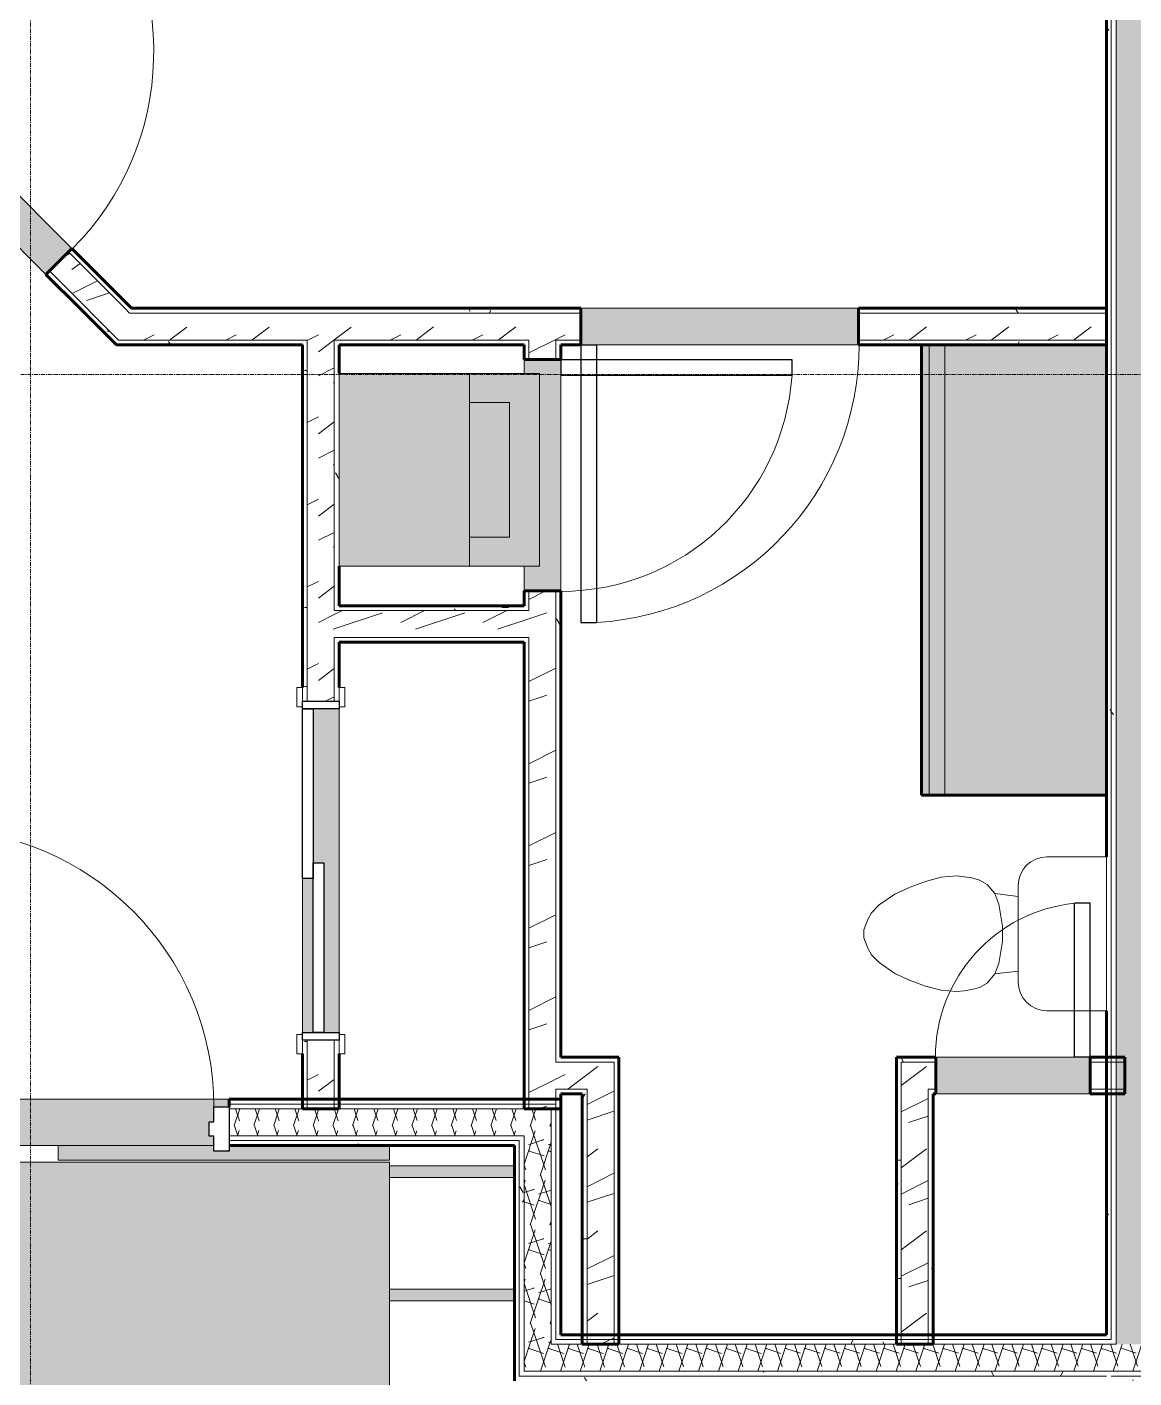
# Model space of a CAD drawing. Header units: inches. Extents: x -4061 to -1937, y 10959 to 12323.
# Drawn here: x -3481.8 to -3338.2, y 11717 to 11892.3 of the extents above; entities that cross this region are included whole.
import ezdxf

# ---------------------------------------------------------------- set-up
doc = ezdxf.new("R2010")
doc.units = ezdxf.units.IN
doc.header["$MEASUREMENT"] = 0
doc.linetypes.add('Grid Line 1_2_', pattern=[0.875, 0.5, -0.125, 0.125, -0.125])
for name, color, linetype, lineweight in [('0-1', 7, 'Continuous', 5), ('0-2', 250, 'Continuous', 9), ('A-CLNG', 13, 'Continuous', 18), ('A-CLNG-2', 13, 'Continuous', 5), ('A-DOOR', 31, 'Continuous', 18), ('A-DOOR-1', 250, 'Continuous', 9), ('A-DOOR-2', 50, 'Continuous', 30), ('A-DOOR-7', 31, 'Continuous', 30), ('A-DOOR-8', 31, 'Continuous', 9), ('A-DOOR-FRAM', 31, 'Continuous', 30), ('A-DOOR-FRAM-1', 50, 'Continuous', 30), ('A-WALL', 113, 'Continuous', 18), ('A-WALL-1', 8, 'Continuous', 5), ('A-WALL-2', 10, 'Continuous', 60), ('A-WALL-3', 7, 'Continuous', 18), ('A-WALL-PATT-1', 250, 'Continuous', 9), ('A-WALL-PATT-2', 55, 'Continuous', 9), ('A-WALL-PATT-6', 111, 'Continuous', 9), ('I-WALL', 2, 'Continuous', 18), ('I-WALL-1', 2, 'Continuous', 5), ('I-WALL-2', 2, 'Continuous', 60), ('P-SANR-FIXT-1', 55, 'Continuous', 9), ('P-SANR-FIXT-2', 250, 'Continuous', 9), ('Q-CASE-1', 53, 'Continuous', 9), ('Q-CASE-2', 10, 'Continuous', 60), ('Q-CASE-3', 250, 'Continuous', 9), ('S-BEAM', 12, 'Continuous', 9), ('S-GRID-1', 1, 'Grid Line 1_2_', 9)]:
    doc.layers.add(name, color=color, linetype=linetype, lineweight=lineweight)
pattern_1 = [(0, (0, 0), (20.48, 5.12), [0.845, -14.515, 0.845, -14.515, -81.92]), (0, (0, 0), (20.48, 5.12), [-30.72, 0.845, -29.875, 0.845, -14.515, -35.84]), (0, (0, 0), (20.48, 5.12), [-76.8, 0.845, -9.395, 0.845, -24.755]), (120, (7.68, 2.56), (-14.67405, 15.1762003), [0.845, -14.515, 0.845, -14.515, -81.92]), (120, (7.68, 2.56), (-14.67405, 15.1762003), [-30.72, 0.845, -29.875, 0.845, -14.515, -35.84]), (120, (7.68, 2.56), (-14.67405, 15.1762003), [-76.8, 0.845, -9.395, 0.845, -24.755]), (240, (10.24, 12.8), (-5.80595, -20.2962003), [0.845, -14.515, 0.845, -14.515, -81.92]), (240, (10.24, 12.8), (-5.80595, -20.2962003), [-30.72, 0.845, -29.875, 0.845, -14.515, -35.84]), (240, (10.24, 12.8), (-5.80595, -20.2962003), [-76.8, 0.845, -9.395, 0.845, -24.755])]
pattern_2 = [(216.87, (4.265, 10.662), (31.9871619, 21.32545714), [5.331, -47.981]), (206.565, (10.662, 7.464), (-10.662476, -10.6620098), [11.921, -11.921]), (198.435, (10.662, 2.132), (-21.32449365, -10.6625869), [6.744, -26.974])]
pattern_3 = [(161.57, (0.32, 0.32), (-2.560496185, -0.000537386), [0, -18.214, 2.022, 0]), (18.43, (-0.32, 0.32), (-2.560496185, 0.000537386), [0, -18.214, 2.022, 0]), (108.43, (0.32, 0.32), (1.27922091, -6.400876726), [6.07, -14.166]), (71.57, (-0.32, 0.32), (1.27922091, 6.400876726), [6.07, -14.166])]

# ---------------------------------------------------------------- blocks, each defined once
blk = doc.blocks.new('Single-Flush - 36_ x 84_-1372839-ENLARGED RCP - 2ND FLOOR PLAN - EAST')
at = {"layer": 'A-DOOR-1'}
blk.add_arc((18, 2.37), 36.07, 93.1789, 180, dxfattribs=at)
at = {"layer": 'A-DOOR-2'}
for p, q in [((16, 2.37), (16, 38.39)), ((18, 38.39), (16, 38.39)), ((18, 2.37), (18, 38.39)), ((18, 2.37), (16, 2.37))]:
    blk.add_line(p, q, dxfattribs=at)
blk = doc.blocks.new('Stacked Washer and Dryer - 26_x25_ - Private-1372850-ENLARGED RCP - 2ND FLOOR PLAN - EAST')
at = {"layer": 'P-SANR-FIXT-1'}
blk.add_hatch(color=256, dxfattribs=at).paths.add_polyline_path([(5.39, 12.5), (0, 12.5), (0, -12.5), (26, -12.5), (26, 12.5)], flags=0)
at = {"layer": 'P-SANR-FIXT-2'}
for p, q in [((26, 12.5), (0, 12.5)), ((0, -12.5), (0, 12.5)), ((16.91, -12.5), (16.91, 12.5)), ((26, 12.5), (26, -12.5)), ((22.09, 8.75), (16.91, 8.75)), ((22.09, -8.75), (22.09, 8.75)), ((16.91, -8.75), (22.09, -8.75)), ((0, -12.5), (26, -12.5))]:
    blk.add_line(p, q, dxfattribs=at)
blk = doc.blocks.new('Single-Flush - 36_ x 84_-1372824-ENLARGED RCP - 2ND FLOOR PLAN - EAST')
at = {"layer": 'A-DOOR-1'}
blk.add_arc((18, -2.37), 36.07, 180, 266.8211, dxfattribs=at)
at = {"layer": 'A-DOOR-2'}
for p, q in [((16, -2.37), (16, -38.39)), ((18, -2.37), (16, -2.37)), ((18, -2.37), (18, -38.39)), ((18, -38.39), (16, -38.39))]:
    blk.add_line(p, q, dxfattribs=at)
blk = doc.blocks.new('FOLDING_SLIDING CLOSET - 42_ x 80_-1372841-ENLARGED RCP - 2ND FLOOR PLAN - EAST')
at = {"layer": 'A-DOOR-1'}
for p, q in [((-23.75, 3.25), (-21.25, 3.25)), ((-23.75, 2.5), (-23.75, 3.25)), ((-21.25, 2.5), (-23.75, 2.5)), ((-21.25, 3.25), (-21.25, 2.5)), ((21.25, 3.25), (23.75, 3.25)), ((21.25, 2.5), (21.25, 3.25)), ((23.75, 2.5), (21.25, 2.5)), ((23.75, 3.25), (23.75, 2.5)), ((-23.75, -2.25), (-21.25, -2.25)), ((-23.75, -3), (-23.75, -2.25)), ((-21.25, -3), (-23.75, -3)), ((-21.25, -2.25), (-21.25, -3)), ((21.25, -2.25), (23.75, -2.25)), ((21.25, -3), (21.25, -2.25)), ((23.75, -3), (21.25, -3)), ((23.75, -2.25), (23.75, -3))]:
    blk.add_line(p, q, dxfattribs=at)
at = {"layer": 'A-DOOR-2'}
for p, q in [((-1, 0.5), (21, 0.5)), ((-1, -0.88), (-1, 0.5)), ((21, 0.5), (21, -0.88)), ((-21, -0.88), (1, -0.88)), ((-21, -2.25), (-21, -0.88)), ((21, -0.88), (-1, -0.88)), ((1, -0.88), (1, -2.25)), ((1, -2.25), (-21, -2.25))]:
    blk.add_line(p, q, dxfattribs=at)
at = {"layer": 'A-DOOR-FRAM-1'}
for p, q in [((-22, 2.5), (-21, 2.5)), ((-22, -2.25), (-22, 2.5)), ((-21, 2.5), (-21, -2.25)), ((21, 2.5), (22, 2.5)), ((21, -2.25), (21, 2.5)), ((22, 2.5), (22, -2.25)), ((-21, -2.25), (-22, -2.25)), ((22, -2.25), (21, -2.25))]:
    blk.add_line(p, q, dxfattribs=at)
blk = doc.blocks.new('Single-Flush - 30_ x 84_-1789664-ENLARGED RCP - 2ND FLOOR PLAN - EAST')
at = {"layer": 'A-DOOR-1'}
blk.add_arc((15, -2.375), 30.067, 180, 266.18593, dxfattribs=at)
at = {"layer": 'A-DOOR-2'}
for p, q in [((13, -2.375), (13, -32.375)), ((15, -2.375), (13, -2.375)), ((15, -2.375), (15, -32.375)), ((15, -32.375), (13, -32.375))]:
    blk.add_line(p, q, dxfattribs=at)
blk = doc.blocks.new('Toilet-Domestic-3D - Toilet-Domestic-3D-1352612-ENLARGED RCP - 2ND FLOOR PLAN - EAST')
at = {"layer": 'P-SANR-FIXT-2'}
for p, q in [((-9.98, 19.48), (9.98, 19.48)), ((-9.98, 11.75), (-9.98, 19.48)), ((9.98, 19.48), (9.98, 11.75)), ((6.25, 8.02), (-6.25, 8.02)), ((-4.86, 8.02), (-5.21, 5)), ((4.86, 8.02), (5.21, 5)), ((-3.84, 5.5), (-5.21, 5)), ((-1, 6), (-3.84, 5.5)), ((1, 6), (-1, 6)), ((3.84, 5.5), (1, 6)), ((5.21, 5), (3.84, 5.5)), ((-6.4, 4), (-6.97, 3)), ((-5.21, 5), (-6.4, 4)), ((6.4, 4), (5.21, 5)), ((6.97, 3), (6.4, 4)), ((-7.24, 2), (-7.41, 1)), ((-6.97, 3), (-7.24, 2)), ((7.24, 2), (6.97, 3)), ((7.41, 1), (7.24, 2)), ((-7.41, 1), (-7.5, 0)), ((-7.5, 0), (-7.33, -1.99)), ((7.33, -1.99), (7.5, 0)), ((7.5, 0), (7.41, 1)), ((-7.33, -1.99), (-6.79, -4)), ((6.79, -4), (7.33, -1.99)), ((-6.79, -4), (-6.06, -6)), ((6.06, -6), (6.79, -4)), ((-6.06, -6), (-5.13, -8)), ((5.13, -8), (6.06, -6)), ((-5.13, -8), (-3.74, -10)), ((3.74, -10), (5.13, -8)), ((-3.74, -10), (-2.74, -11)), ((2.74, -11), (3.74, -10)), ((-2.74, -11), (-1.87, -11.5)), ((-1.87, -11.5), (-0.5, -12)), ((-0.5, -12), (0.5, -12)), ((0.5, -12), (1.87, -11.5)), ((1.87, -11.5), (2.74, -11))]:
    blk.add_line(p, q, dxfattribs=at)
for centre, start, end in [((-6.25, 11.75), 180, 270), ((6.25, 11.75), 270, 360)]:
    blk.add_arc(centre, 3.73, start, end, dxfattribs=at)
blk = doc.blocks.new('OD_CW_Base Cabinet - OD_CW_Base Cabinet-1913675-ENLARGED RCP - 2ND FLOOR PLAN - EAST')
at = {"layer": 'Q-CASE-1'}
for points in [[(0.74, 24), (0.74, 3), (59.14, 3), (59.14, 24), (21.04, 24)], [(5.71, 3), (0.74, 3), (0.74, 1), (59.14, 1), (59.14, 3), (21.04, 3)], [(21.04, 1), (0.74, 1), (0.74, 0), (59.14, 0), (59.14, 1)]]:
    blk.add_hatch(color=256, dxfattribs=at).paths.add_polyline_path(points, flags=0)
at = {"layer": 'Q-CASE-2'}
for p, q in [((59.14, 24), (0.74, 24)), ((0.74, 24), (0.74, 0)), ((59.14, 0), (59.14, 24)), ((0.74, 0), (59.14, 0))]:
    blk.add_line(p, q, dxfattribs=at)
at = {"layer": 'Q-CASE-3'}
for p, q in [((0.74, 24), (0.74, 3)), ((0.74, 24), (59.14, 24)), ((59.14, 3), (59.14, 24)), ((0.74, 3), (0.74, 1)), ((0.74, 3), (59.14, 3)), ((59.14, 1), (59.14, 3)), ((0.74, 1), (0.74, 0)), ((0.74, 1), (59.14, 1)), ((0.74, 1), (59.14, 1)), ((0.74, 0), (59.14, 0)), ((59.14, 0), (59.14, 1))]:
    blk.add_line(p, q, dxfattribs=at)
blk = doc.blocks.new('Single-Flush - CLOSET-1720159-ENLARGED RCP - 2ND FLOOR PLAN - EAST')
at = {"layer": 'A-DOOR-1'}
blk.add_arc((10, 2.37), 20.07, 95.7201, 180, dxfattribs=at)
at = {"layer": 'A-DOOR-2'}
for p, q in [((8, 2.37), (8, 22.34)), ((10, 22.34), (8, 22.34)), ((10, 2.37), (10, 22.34)), ((10, 2.37), (8, 2.37))]:
    blk.add_line(p, q, dxfattribs=at)
blk = doc.blocks.new('CTR - 1st Phase - Unit Layouts_rvt-1-ENLARGED RCP - 2ND FLOOR PLAN - EAST')
at = {"layer": 'A-WALL-1'}
for points in [[(-3479.3, 11860.18), (-3475.94, 11863.54), (-3501.39, 11888.99), (-3504.75, 11885.64), (-3479.74, 11860.62)], [(-3373.9, 11851.04), (-3373.9, 11855.79), (-3409.9, 11855.79), (-3409.9, 11851.04)], [(-3412.52, 11819.12), (-3412.52, 11849.12), (-3417.27, 11849.12), (-3417.27, 11847.33), (-3415.27, 11847.33), (-3415.27, 11822.33), (-3417.27, 11822.33), (-3417.27, 11819.12), (-3413.15, 11819.12)], [(-3350.26, 11753.89), (-3343.86, 11753.89), (-3343.86, 11758.64), (-3363.86, 11758.64), (-3363.86, 11753.89)]]:
    blk.add_hatch(color=256, dxfattribs=at).paths.add_polyline_path(points, flags=0)
h = blk.add_hatch(color=256, dxfattribs=at)
h.paths.add_polyline_path([(-3446.02, 11761.83), (-3444.65, 11761.83), (-3444.65, 11781.83), (-3446.02, 11781.83), (-3446.02, 11762.42)], flags=0)
h.paths.add_polyline_path([(-3441.97, 11761.83), (-3441.27, 11761.83), (-3441.27, 11803.83), (-3444.65, 11803.83), (-3444.65, 11783.83), (-3443.27, 11783.83), (-3443.27, 11761.83), (-3442.24, 11761.83)], flags=0)
at = {"layer": 'A-WALL-PATT-1'}
h = blk.add_hatch(dxfattribs=at)
h.set_pattern_fill('FP_1', color=256, style=0, pattern_type=2)
h.set_pattern_definition(pattern_1)
h.paths.add_polyline_path([(-3468.19, 11855.79), (-3475.94, 11863.54), (-3476.38, 11863.1), (-3469.07, 11855.79), (-3468.45, 11855.79)], flags=0)
h.paths.add_polyline_path([(-3501.83, 11888.55), (-3501.39, 11888.99), (-3505.11, 11892.71), (-3505.55, 11892.26), (-3502.28, 11888.99)], flags=0)
h.paths.add_polyline_path([(-3508.02, 11894.74), (-3507.58, 11895.18), (-3518.75, 11906.35), (-3518.75, 11905.47), (-3512.92, 11899.63)], flags=0)
h = blk.add_hatch(dxfattribs=at)
h.set_pattern_fill('FP_1', color=256, style=0, pattern_type=2)
h.set_pattern_definition(pattern_1)
h.paths.add_polyline_path([(-3470.78, 11851.66), (-3469.9, 11851.66), (-3478.85, 11860.62), (-3479.3, 11860.18), (-3472.9, 11853.78)], flags=0)
h.paths.add_polyline_path([(-3504.75, 11885.64), (-3504.31, 11886.08), (-3522.87, 11904.64), (-3522.85, 11903.74), (-3505.19, 11886.08)], flags=0)
h = blk.add_hatch(dxfattribs=at)
h.set_pattern_fill('FP_1', color=256, style=0, pattern_type=2)
h.set_pattern_definition(pattern_1)
h.paths.add_polyline_path([(-3362.72, 11855.16), (-3341.72, 11855.16), (-3341.72, 11855.79), (-3373.9, 11855.79), (-3373.9, 11855.16), (-3364.72, 11855.16)], flags=0)
h.paths.add_polyline_path([(-3445.4, 11855.16), (-3409.9, 11855.16), (-3409.9, 11855.79), (-3469.07, 11855.79), (-3468.45, 11855.16), (-3468.19, 11855.16)], flags=0)
h = blk.add_hatch(dxfattribs=at)
h.set_pattern_fill('FP_1', color=256, style=0, pattern_type=2)
h.set_pattern_definition(pattern_1)
h.paths.add_polyline_path([(-3366, 11851.04), (-3341.72, 11851.04), (-3341.72, 11851.66), (-3373.9, 11851.66), (-3373.9, 11851.04)], flags=0)
h.paths.add_polyline_path([(-3411.58, 11851.04), (-3409.9, 11851.04), (-3409.9, 11851.66), (-3413.15, 11851.66), (-3413.15, 11851.04), (-3412.52, 11851.04)], flags=0)
h.paths.add_polyline_path([(-3441.27, 11851.04), (-3416.65, 11851.04), (-3416.65, 11851.66), (-3441.9, 11851.66), (-3441.9, 11851.04)], flags=0)
h.paths.add_polyline_path([(-3468.45, 11851.04), (-3445.4, 11851.04), (-3445.4, 11851.66), (-3470.78, 11851.66), (-3470.16, 11851.04), (-3469.9, 11851.04)], flags=0)
h = blk.add_hatch(dxfattribs=at)
h.set_pattern_fill('FP_1', color=256, style=0, pattern_type=2)
h.set_pattern_definition(pattern_1)
h.paths.add_polyline_path([(-3445.94, 11753.19), (-3445.4, 11753.19), (-3445.4, 11760.83), (-3446.02, 11760.83), (-3446.02, 11753.19)], flags=0)
h.paths.add_polyline_path([(-3446.02, 11804.83), (-3445.4, 11804.83), (-3445.4, 11851.04), (-3446.02, 11851.04), (-3446.02, 11806.58)], flags=0)
h = blk.add_hatch(dxfattribs=at)
h.set_pattern_fill('FP_1', color=256, style=0, pattern_type=2)
h.set_pattern_definition(pattern_1)
h.paths.add_polyline_path([(-3441.36, 11753.19), (-3441.27, 11753.19), (-3441.27, 11760.83), (-3441.9, 11760.83), (-3441.9, 11753.19)], flags=0)
h.paths.add_polyline_path([(-3441.9, 11804.83), (-3441.27, 11804.83), (-3441.27, 11813.08), (-3441.9, 11813.08), (-3441.9, 11806.58)], flags=0)
h.paths.add_polyline_path([(-3441.27, 11816.58), (-3441.27, 11851.04), (-3441.9, 11851.04), (-3441.9, 11816.58)], flags=0)
h = blk.add_hatch(dxfattribs=at)
h.set_pattern_fill('FP_1', color=256, style=0, pattern_type=2)
h.set_pattern_definition(pattern_1)
h.paths.add_polyline_path([(-3413.15, 11752.56), (-3412.52, 11753.19), (-3412.52, 11754.51), (-3413.15, 11754.51), (-3413.15, 11753.19)], flags=0)
h.paths.add_polyline_path([(-3412.52, 11758.01), (-3412.52, 11819.12), (-3413.15, 11819.12), (-3413.15, 11758.01)], flags=0)
h.paths.add_polyline_path([(-3412.52, 11849.12), (-3412.52, 11851.04), (-3413.15, 11851.04), (-3413.15, 11849.12)], flags=0)
h = blk.add_hatch(dxfattribs=at)
h.set_pattern_fill('FP_1', color=256, style=0, pattern_type=2)
h.set_pattern_definition(pattern_1)
h.paths.add_polyline_path([(-3441.27, 11816.58), (-3417.27, 11816.58), (-3417.27, 11817.2), (-3441.27, 11817.2)], flags=0)
h = blk.add_hatch(dxfattribs=at)
h.set_pattern_fill('FP_1', color=256, style=0, pattern_type=2)
h.set_pattern_definition(pattern_1)
h.paths.add_polyline_path([(-3368.96, 11722.64), (-3368.36, 11722.66), (-3368.36, 11758.64), (-3368.98, 11758.64), (-3368.98, 11722.64)], flags=0)
h = blk.add_hatch(dxfattribs=at)
h.set_pattern_fill('FP_1', color=256, style=0, pattern_type=2)
h.set_pattern_definition(pattern_1)
h.paths.add_polyline_path([(-3341.72, 11758.01), (-3341.72, 11758.64), (-3343.86, 11758.64), (-3343.86, 11758.01)], flags=0)
h.paths.add_polyline_path([(-3365.2, 11758.01), (-3363.86, 11758.01), (-3363.86, 11758.64), (-3368.36, 11758.64), (-3368.36, 11758.01)], flags=0)
h = blk.add_hatch(dxfattribs=at)
h.set_pattern_fill('FP_1', color=256, style=0, pattern_type=2)
h.set_pattern_definition(pattern_1)
h.paths.add_polyline_path([(-3409.11, 11722.64), (-3409.11, 11753.89), (-3409.73, 11753.89), (-3409.73, 11722.64)], flags=0)
h = blk.add_hatch(dxfattribs=at)
h.set_pattern_fill('FP_1', color=256, style=0, pattern_type=2)
h.set_pattern_definition(pattern_1)
h.paths.add_polyline_path([(-3364.86, 11722.64), (-3364.23, 11722.64), (-3364.23, 11754.51), (-3364.86, 11754.51), (-3364.86, 11723)], flags=0)
at = {"layer": 'A-WALL-PATT-2'}
h = blk.add_hatch(dxfattribs=at)
h.set_pattern_fill('FP_2', color=256, style=0, pattern_type=2)
h.set_pattern_definition(pattern_2)
h.paths.add_polyline_path([(-3473.4, 11855.16), (-3468.45, 11855.16), (-3476.38, 11863.1), (-3478.85, 11860.62), (-3474.02, 11855.79)], flags=0)
h.paths.add_polyline_path([(-3504.31, 11886.08), (-3501.83, 11888.55), (-3519.37, 11906.09), (-3519.37, 11901.14), (-3504.75, 11886.52)], flags=0)
h = blk.add_hatch(dxfattribs=at)
h.set_pattern_fill('FP_2', color=256, style=0, pattern_type=2)
h.set_pattern_definition(pattern_2)
h.paths.add_polyline_path([(-3341.72, 11851.66), (-3341.72, 11855.16), (-3373.9, 11855.16), (-3373.9, 11851.66), (-3350.26, 11851.66)], flags=0)
h.paths.add_polyline_path([(-3445.4, 11851.66), (-3409.9, 11851.66), (-3409.9, 11855.16), (-3473.4, 11855.16), (-3469.9, 11851.66), (-3468.45, 11851.66)], flags=0)
h = blk.add_hatch(dxfattribs=at)
h.set_pattern_fill('FP_2', color=256, style=0, pattern_type=2)
h.set_pattern_definition(pattern_2)
h.paths.add_polyline_path([(-3445.4, 11751.94), (-3441.9, 11751.94), (-3441.9, 11760.83), (-3445.4, 11760.83)], flags=0)
h.paths.add_polyline_path([(-3445.4, 11804.83), (-3441.9, 11804.83), (-3441.91, 11851.66), (-3445.4, 11851.66), (-3445.4, 11812.45)], flags=0)
h = blk.add_hatch(dxfattribs=at)
h.set_pattern_fill('FP_2', color=256, style=0, pattern_type=2)
h.set_pattern_definition(pattern_2)
h.paths.add_polyline_path([(-3413.77, 11751.95), (-3413.15, 11752.56), (-3413.15, 11819.12), (-3416.65, 11819.12), (-3416.65, 11751.95), (-3413.77, 11751.95)], flags=0)
h.paths.add_polyline_path([(-3413.15, 11849.12), (-3413.15, 11851.66), (-3416.65, 11851.66), (-3416.65, 11849.12), (-3415.27, 11849.12)], flags=0)
h = blk.add_hatch(dxfattribs=at)
h.set_pattern_fill('FP_2', color=256, style=0, pattern_type=2)
h.set_pattern_definition(pattern_2)
h.paths.add_polyline_path([(-3416.65, 11813.08), (-3416.65, 11816.58), (-3441.9, 11816.58), (-3441.9, 11813.08), (-3417.27, 11813.08)], flags=0)
h = blk.add_hatch(dxfattribs=at)
h.set_pattern_fill('FP_2', color=256, style=0, pattern_type=2)
h.set_pattern_definition(pattern_2)
h.paths.add_polyline_path([(-3411.58, 11754.51), (-3405.61, 11754.51), (-3405.61, 11758.01), (-3413.15, 11758.01), (-3413.15, 11754.51), (-3412.52, 11754.51)], flags=0)
h = blk.add_hatch(dxfattribs=at)
h.set_pattern_fill('FP_2', color=256, style=0, pattern_type=2)
h.set_pattern_definition(pattern_2)
h.paths.add_polyline_path([(-3368.36, 11721.39), (-3364.86, 11721.39), (-3364.86, 11758.01), (-3368.36, 11758.01), (-3368.36, 11722.66)], flags=0)
h = blk.add_hatch(dxfattribs=at)
h.set_pattern_fill('FP_2', color=256, style=0, pattern_type=2)
h.set_pattern_definition(pattern_2)
h.paths.add_polyline_path([(-3343.86, 11754.51), (-3341.72, 11754.51), (-3341.72, 11758.01), (-3343.86, 11758.01), (-3343.86, 11756.99)], flags=0)
h.paths.add_polyline_path([(-3364.23, 11754.51), (-3363.86, 11754.51), (-3363.86, 11758.01), (-3364.86, 11758.01), (-3364.86, 11754.51)], flags=0)
h = blk.add_hatch(dxfattribs=at)
h.set_pattern_fill('FP_2', color=256, style=0, pattern_type=2)
h.set_pattern_definition(pattern_2)
h.paths.add_polyline_path([(-3405.61, 11721.39), (-3405.62, 11754.51), (-3409.11, 11754.51), (-3409.11, 11721.39)], flags=0)
at = {"layer": 'A-WALL-2'}
for p, q in [((-3479.3, 11860.18), (-3475.94, 11863.54)), ((-3475.94, 11863.54), (-3468.19, 11855.79)), ((-3474.91, 11855.79), (-3479.3, 11860.18)), ((-3470.78, 11851.66), (-3474.91, 11855.79)), ((-3468.19, 11855.79), (-3409.9, 11855.79)), ((-3409.9, 11855.79), (-3409.9, 11851.04)), ((-3373.9, 11855.79), (-3341.72, 11855.79)), ((-3373.9, 11851.04), (-3373.9, 11855.79)), ((-3341.72, 11855.79), (-3341.72, 11851.04)), ((-3470.16, 11851.04), (-3470.78, 11851.66)), ((-3446.02, 11851.04), (-3470.16, 11851.04)), ((-3446.02, 11806.58), (-3446.02, 11851.04)), ((-3417.27, 11851.04), (-3441.27, 11851.04)), ((-3441.27, 11851.04), (-3441.27, 11847.33)), ((-3417.27, 11849.12), (-3417.27, 11851.04)), ((-3409.9, 11851.04), (-3412.52, 11851.04)), ((-3412.52, 11851.04), (-3412.52, 11849.12)), ((-3365.72, 11851.04), (-3373.9, 11851.04)), ((-3412.52, 11849.12), (-3417.27, 11849.12)), ((-3441.27, 11822.33), (-3441.27, 11817.2)), ((-3417.27, 11817.2), (-3417.27, 11819.12)), ((-3417.27, 11819.12), (-3412.52, 11819.12)), ((-3412.52, 11819.12), (-3412.52, 11758.64)), ((-3441.27, 11817.2), (-3417.27, 11817.2)), ((-3417.27, 11812.45), (-3441.27, 11812.45)), ((-3441.27, 11812.45), (-3441.27, 11806.58)), ((-3417.27, 11751.95), (-3417.27, 11812.45)), ((-3446.02, 11751.94), (-3446.02, 11759.08)), ((-3441.27, 11759.08), (-3441.27, 11751.94)), ((-3412.52, 11758.64), (-3404.98, 11758.64)), ((-3404.98, 11758.64), (-3404.98, 11758.01)), ((-3368.98, 11721.39), (-3368.98, 11758.64)), ((-3368.98, 11758.64), (-3368.36, 11758.64)), ((-3368.36, 11758.64), (-3364.23, 11758.64)), ((-3364.23, 11758.64), (-3363.86, 11758.64)), ((-3363.86, 11758.64), (-3363.86, 11753.89)), ((-3343.86, 11758.64), (-3339.35, 11758.64)), ((-3343.86, 11753.89), (-3343.86, 11758.64)), ((-3339.35, 11758.64), (-3339.35, 11753.89)), ((-3404.98, 11758.01), (-3404.98, 11753.89)), ((-3412.52, 11753.89), (-3412.52, 11751.95)), ((-3409.73, 11753.89), (-3412.52, 11753.89)), ((-3409.73, 11721.39), (-3409.73, 11753.89)), ((-3404.98, 11753.89), (-3404.98, 11721.39)), ((-3364.23, 11753.89), (-3364.23, 11721.39)), ((-3363.86, 11753.89), (-3364.23, 11753.89)), ((-3339.35, 11753.89), (-3343.86, 11753.89)), ((-3441.27, 11751.94), (-3446.02, 11751.94)), ((-3412.52, 11751.95), (-3417.27, 11751.95)), ((-3404.98, 11721.39), (-3409.73, 11721.39)), ((-3364.23, 11721.39), (-3368.98, 11721.39))]:
    blk.add_line(p, q, dxfattribs=at)
at = {"layer": 'A-WALL-3'}
for p, q in [((-3475.94, 11863.54), (-3501.39, 11888.99)), ((-3504.75, 11885.64), (-3479.3, 11860.18)), ((-3476.38, 11863.1), (-3469.07, 11855.79)), ((-3478.85, 11860.62), (-3474.02, 11855.79)), ((-3474.02, 11855.79), (-3473.4, 11855.16)), ((-3473.4, 11855.16), (-3469.9, 11851.66)), ((-3469.07, 11855.79), (-3468.45, 11855.16)), ((-3409.9, 11855.16), (-3468.45, 11855.16)), ((-3373.9, 11855.79), (-3409.9, 11855.79)), ((-3341.72, 11855.16), (-3373.9, 11855.16)), ((-3445.4, 11851.66), (-3469.9, 11851.66)), ((-3445.4, 11851.66), (-3445.4, 11851.04)), ((-3416.65, 11851.66), (-3441.9, 11851.66)), ((-3441.9, 11851.66), (-3441.9, 11851.04)), ((-3416.65, 11851.66), (-3416.65, 11851.04)), ((-3409.9, 11851.66), (-3413.15, 11851.66)), ((-3413.15, 11851.66), (-3413.15, 11851.04)), ((-3341.72, 11851.66), (-3373.9, 11851.66)), ((-3445.4, 11804.83), (-3445.4, 11851.04)), ((-3441.9, 11816.58), (-3441.9, 11851.04)), ((-3416.65, 11851.04), (-3416.65, 11849.12)), ((-3413.15, 11851.04), (-3413.15, 11849.12)), ((-3409.9, 11851.04), (-3373.9, 11851.04)), ((-3417.27, 11849.12), (-3417.27, 11847.33)), ((-3412.52, 11819.12), (-3412.52, 11849.12)), ((-3417.27, 11822.33), (-3417.27, 11819.12)), ((-3416.65, 11819.12), (-3416.65, 11816.58)), ((-3413.15, 11819.12), (-3413.15, 11758.01)), ((-3441.27, 11816.58), (-3441.9, 11816.58)), ((-3417.27, 11816.58), (-3441.27, 11816.58)), ((-3417.27, 11816.58), (-3416.65, 11816.58)), ((-3441.27, 11813.08), (-3441.9, 11813.08)), ((-3441.9, 11804.83), (-3441.9, 11813.08)), ((-3417.27, 11813.08), (-3441.27, 11813.08)), ((-3417.27, 11813.08), (-3416.65, 11813.08)), ((-3416.65, 11813.08), (-3416.65, 11751.95)), ((-3441.27, 11761.83), (-3441.27, 11803.83)), ((-3446.02, 11781.83), (-3446.02, 11761.83)), ((-3445.4, 11751.94), (-3445.4, 11760.83)), ((-3441.9, 11751.94), (-3441.9, 11760.83)), ((-3343.86, 11758.64), (-3363.86, 11758.64)), ((-3413.15, 11758.01), (-3412.52, 11758.01)), ((-3405.61, 11758.01), (-3412.52, 11758.01)), ((-3405.61, 11754.51), (-3405.61, 11758.01)), ((-3368.36, 11721.39), (-3368.36, 11758.01)), ((-3364.86, 11758.01), (-3368.36, 11758.01)), ((-3364.23, 11758.01), (-3364.86, 11758.01)), ((-3363.86, 11758.01), (-3364.23, 11758.01)), ((-3339.35, 11758.01), (-3343.86, 11758.01)), ((-3413.15, 11754.51), (-3413.15, 11751.95)), ((-3413.15, 11754.51), (-3412.52, 11754.51)), ((-3409.11, 11754.51), (-3412.52, 11754.51)), ((-3409.11, 11753.89), (-3409.11, 11754.51)), ((-3409.11, 11721.39), (-3409.11, 11753.89)), ((-3405.61, 11753.89), (-3405.61, 11754.51)), ((-3405.61, 11721.39), (-3405.61, 11753.89)), ((-3364.86, 11721.39), (-3364.86, 11754.51)), ((-3364.23, 11754.51), (-3364.86, 11754.51)), ((-3363.86, 11754.51), (-3364.23, 11754.51)), ((-3363.86, 11753.89), (-3343.86, 11753.89)), ((-3339.35, 11754.51), (-3343.86, 11754.51))]:
    blk.add_line(p, q, dxfattribs=at)
at = {"layer": '0-2'}
for name, p, rotation in [('Single-Flush - 36_ x 84_-1372824-ENLARGED RCP - 2ND FLOOR PLAN - EAST', (-3490.34, 11874.59), 134.9999999999904), ('Single-Flush - 36_ x 84_-1372839-ENLARGED RCP - 2ND FLOOR PLAN - EAST', (-3391.9, 11853.41), 180), ('OD_CW_Base Cabinet - OD_CW_Base Cabinet-1913675-ENLARGED RCP - 2ND FLOOR PLAN - EAST', (-3365.72, 11851.78), 269.9999999999634), ('Single-Flush - 36_ x 84_-1372824-ENLARGED RCP - 2ND FLOOR PLAN - EAST', (-3516.72, 11808.58), 134.9999999999929), ('Single-Flush - 30_ x 84_-1789664-ENLARGED RCP - 2ND FLOOR PLAN - EAST', (-3414.9, 11834.12), 89.99999999999613), ('FOLDING_SLIDING CLOSET - 42_ x 80_-1372841-ENLARGED RCP - 2ND FLOOR PLAN - EAST', (-3443.77, 11782.83), 269.9999999999953), ('Toilet-Domestic-3D - Toilet-Domestic-3D-1352612-ENLARGED RCP - 2ND FLOOR PLAN - EAST', (-3361.2, 11774.64), 269.9999999999621)]:
    blk.add_blockref(name, p, dxfattribs=dict(at, rotation=rotation))
for name, p in [('Stacked Washer and Dryer - 26_x25_ - Private-1372850-ENLARGED RCP - 2ND FLOOR PLAN - EAST', (-3441.27, 11834.83)), ('Single-Flush - CLOSET-1720159-ENLARGED RCP - 2ND FLOOR PLAN - EAST', (-3353.86, 11756.26))]:
    blk.add_blockref(name, p, dxfattribs=at)
blk = doc.blocks.new('CTR - 1st Phase - Shell_rvt-1-ENLARGED RCP - 2ND FLOOR PLAN - EAST')
at = {"layer": 'S-GRID-1'}
for p, q in [((-3481.32, 10958.72), (-3481.32, 12290.35)), ((-1936.83, 11847.19), (-4027.88, 11847.19))]:
    blk.add_line(p, q, dxfattribs=at)
blk = doc.blocks.new('Dimension Lumber - 2x10-2056818-ENLARGED RCP - 2ND FLOOR PLAN - EAST')
at = {"layer": 'S-BEAM'}
h = blk.add_hatch(color=256, dxfattribs=at)
h.paths.add_polyline_path([(19.2, -0.75), (35.4, -0.75), (35.4, 0.75), (19.2, 0.75)], flags=0)
h.paths.add_polyline_path([(-44.47, -0.75), (-44.41, -0.75), (-44.41, 0.75), (-45, 0.75), (-45, -0.75)], flags=0)
for p, q in [((-45, 0.75), (-44.41, 0.75)), ((19.2, 0.75), (35.4, 0.75)), ((-45, -0.75), (-44.41, -0.75)), ((19.2, -0.75), (35.4, -0.75))]:
    blk.add_line(p, q, dxfattribs=at)
blk = doc.blocks.new('HOLLOW METAL - UNIT DOOR-1758958-ENLARGED RCP - 2ND FLOOR PLAN - EAST')
at = {"layer": 'A-DOOR-7'}
for p, q in [((16.25, -2.25), (18, -2.25)), ((16.25, -38.25), (16.25, -2.25)), ((18, -2.25), (18, -38.25)), ((18, -38.25), (16.25, -38.25))]:
    blk.add_line(p, q, dxfattribs=at)
at = {"layer": 'A-DOOR-8'}
blk.add_arc((18, -2.25), 36, 180, 270, dxfattribs=at)
at = {"layer": 'A-DOOR-FRAM'}
for p, q in [((-20, 3.5), (-18, 3.5)), ((-20, -2.25), (-20, 3.5)), ((-18, 3.5), (-18, 1.5625)), ((18, 3.5), (20, 3.5)), ((18, 1.5625), (18, 3.5)), ((20, 3.5), (20, -2.25)), ((-18, 1.5625), (-17.375, 1.5625)), ((-17.375, 1.5625), (-17.375, -0.3125)), ((17.375, 1.5625), (18, 1.5625)), ((17.375, -0.3125), (17.375, 1.5625)), ((-18, -0.3125), (-18, -2.25)), ((-17.375, -0.3125), (-18, -0.3125)), ((18, -0.3125), (17.375, -0.3125)), ((18, -2.25), (18, -0.3125)), ((-18, -2.25), (-20, -2.25)), ((20, -2.25), (18, -2.25))]:
    blk.add_line(p, q, dxfattribs=at)

msp = doc.modelspace()

# ---------------------------------------------------------------- hatches: boundary and pattern name
at = {"layer": 'A-CLNG-2'}
h = msp.add_hatch(color=256, dxfattribs=at)
h.paths.add_polyline_path([(-3498.33, 11687.66), (-3434.72, 11687.66), (-3434.72, 11706.61), (-3498.33, 11706.61), (-3498.33, 11699.7)], flags=0)
h.paths.add_polyline_path([(-3437.89, 11706.86), (-3434.72, 11706.86), (-3434.72, 11745.01), (-3498.33, 11745.01), (-3498.33, 11706.86), (-3442.24, 11706.86)], flags=0)
h.paths.add_polyline_path([(-3477.7, 11745.26), (-3434.72, 11745.26), (-3434.72, 11747.19), (-3455.52, 11747.19), (-3455.52, 11746.44), (-3457.52, 11746.44), (-3457.52, 11747.19), (-3477.7, 11747.19)], flags=0)
at = {"layer": 'A-WALL-PATT-6'}
h = msp.add_hatch(dxfattribs=at)
h.set_pattern_fill('FP_1', color=256, style=0, pattern_type=2)
h.set_pattern_definition(pattern_1)
h.paths.add_polyline_path([(-3341.1, 11722.01), (-3341.1, 12109.96), (-3341.72, 12109.96), (-3341.72, 11722.01)], flags=0)
h = msp.add_hatch(dxfattribs=at)
h.set_pattern_fill('FP_1', color=256, style=0, pattern_type=2)
h.set_pattern_definition(pattern_1)
h.paths.add_polyline_path([(-3341.1, 11721.39), (-3340.47, 11721.39), (-3340.47, 12109.96), (-3341.1, 12109.96), (-3341.1, 11721.39)], flags=0)
h = msp.add_hatch(dxfattribs=at)
h.set_pattern_fill('FP_4', color=256, style=0, pattern_type=2)
h.set_pattern_definition(pattern_3)
h.paths.add_polyline_path([(-3336.97, 11721.39), (-3336.97, 12109.96), (-3340.47, 12109.96), (-3340.47, 11721.39)], flags=0)
h = msp.add_hatch(dxfattribs=at)
h.set_pattern_fill('FP_1', color=256, style=0, pattern_type=2)
h.set_pattern_definition(pattern_1)
h.paths.add_polyline_path([(-3416.65, 11751.94), (-3417.27, 11751.95), (-3417.27, 11752.56), (-3441.9, 11752.56), (-3441.9, 11751.94), (-3416.65, 11751.94)], flags=0)
h.paths.add_polyline_path([(-3455.52, 11751.94), (-3445.4, 11751.94), (-3445.4, 11752.56), (-3455.52, 11752.56), (-3455.52, 11752.19)], flags=0)
h.paths.add_polyline_path([(-3500.17, 11751.94), (-3495.52, 11751.94), (-3495.52, 11752.56), (-3499.55, 11752.56), (-3499.55, 11752.08), (-3501.92, 11752.08), (-3501.92, 11751.94)], flags=0)
h = msp.add_hatch(dxfattribs=at)
h.set_pattern_fill('FP_4', color=256, style=0, pattern_type=2)
h.set_pattern_definition(pattern_3)
h.paths.add_polyline_path([(-3495.52, 11748.44), (-3495.52, 11751.94), (-3501.92, 11751.94), (-3501.92, 11748.44), (-3495.89, 11748.44)], flags=0)
h.paths.add_polyline_path([(-3446.02, 11748.44), (-3417.27, 11748.44), (-3417.27, 11751.94), (-3455.52, 11751.94), (-3455.52, 11748.44)], flags=0)
h = msp.add_hatch(dxfattribs=at)
h.set_pattern_fill('FP_4', color=256, style=0, pattern_type=2)
h.set_pattern_definition(pattern_3)
h.paths.add_polyline_path([(-3417.27, 11721.39), (-3413.77, 11721.39), (-3413.77, 11751.94), (-3417.27, 11751.94), (-3417.27, 11722.01)], flags=0)
h = msp.add_hatch(dxfattribs=at)
h.set_pattern_fill('FP_1', color=256, style=0, pattern_type=2)
h.set_pattern_definition(pattern_1)
h.paths.add_polyline_path([(-3417.27, 11717.89), (-3417.27, 11748.44), (-3417.9, 11748.44), (-3417.9, 11717.89)], flags=0)
h = msp.add_hatch(dxfattribs=at)
h.set_pattern_fill('FP_1', color=256, style=0, pattern_type=2)
h.set_pattern_definition(pattern_1)
h.paths.add_polyline_path([(-3426.91, 11747.19), (-3418.52, 11747.19), (-3418.52, 11747.81), (-3455.52, 11747.81), (-3455.52, 11747.19), (-3434.72, 11747.19)], flags=0)
h.paths.add_polyline_path([(-3499.55, 11747.19), (-3495.52, 11747.19), (-3495.52, 11747.81), (-3499.55, 11747.81), (-3499.55, 11747.53)], flags=0)
h = msp.add_hatch(dxfattribs=at)
h.set_pattern_fill('FP_1', color=256, style=0, pattern_type=2)
h.set_pattern_definition(pattern_1)
h.paths.add_polyline_path([(-3368.36, 11721.39), (-3368.36, 11722.01), (-3405.61, 11722.01), (-3405.61, 11721.39), (-3380.92, 11721.39)], flags=0)
h.paths.add_polyline_path([(-3364.86, 11721.39), (-3341.1, 11721.39), (-3341.1, 11722.01), (-3364.86, 11722.01), (-3364.86, 11721.59)], flags=0)
h.paths.add_polyline_path([(-3413.77, 11721.39), (-3409.11, 11721.39), (-3409.11, 11722.01), (-3413.77, 11722.01)], flags=0)
h = msp.add_hatch(dxfattribs=at)
h.set_pattern_fill('FP_4', color=256, style=0, pattern_type=2)
h.set_pattern_definition(pattern_3)
h.paths.add_polyline_path([(-3417.27, 11717.89), (-3340.47, 11717.89), (-3340.47, 11721.39), (-3417.27, 11721.39), (-3417.27, 11718.5)], flags=0)
h = msp.add_hatch(dxfattribs=at)
h.set_pattern_fill('FP_4', color=256, style=0, pattern_type=2)
h.set_pattern_definition(pattern_3)
h.paths.add_polyline_path([(-3340.47, 11717.89), (-3202.57, 11717.89), (-3202.57, 11721.39), (-3340.47, 11721.39), (-3340.47, 11718.5)], flags=0)
h = msp.add_hatch(dxfattribs=at)
h.set_pattern_fill('FP_1', color=256, style=0, pattern_type=2)
h.set_pattern_definition(pattern_1)
h.paths.add_polyline_path([(-3341.72, 11716.64), (-3341.72, 11717.26), (-3418.52, 11717.26), (-3418.52, 11716.64), (-3342.6, 11716.64)], flags=0)
h = msp.add_hatch(dxfattribs=at)
h.set_pattern_fill('FP_1', color=256, style=0, pattern_type=2)
h.set_pattern_definition(pattern_1)
h.paths.add_polyline_path([(-3341.72, 11717.26), (-3341.1, 11717.26), (-3341.1, 11717.89), (-3417.9, 11717.89), (-3417.9, 11717.26), (-3342.6, 11717.26)], flags=0)
h = msp.add_hatch(dxfattribs=at)
h.set_pattern_fill('FP_1', color=256, style=0, pattern_type=2)
h.set_pattern_definition(pattern_1)
h.paths.add_polyline_path([(-3203.78, 11716.64), (-3201.32, 11716.64), (-3201.32, 11717.26), (-3341.72, 11717.26), (-3341.72, 11716.64), (-3204.63, 11716.64)], flags=0)
h = msp.add_hatch(dxfattribs=at)
h.set_pattern_fill('FP_1', color=256, style=0, pattern_type=2)
h.set_pattern_definition(pattern_1)
h.paths.add_polyline_path([(-3203.18, 11717.26), (-3201.95, 11717.26), (-3201.95, 11717.89), (-3341.1, 11717.89), (-3341.1, 11717.26), (-3204.63, 11717.26)], flags=0)
at = {"layer": 'I-WALL-1'}
h = msp.add_hatch(color=256, dxfattribs=at)
h.paths.add_polyline_path([(-3472.9, 11747.19), (-3457.52, 11747.19), (-3457.52, 11748.38), (-3458.15, 11748.38), (-3458.15, 11750.25), (-3457.52, 11750.25), (-3457.52, 11752.19), (-3455.52, 11752.19), (-3455.52, 11753.19), (-3491.77, 11753.19), (-3491.77, 11752.19), (-3493.52, 11752.19), (-3493.52, 11750.25), (-3492.9, 11750.25), (-3492.9, 11748.38), (-3493.52, 11748.38), (-3493.52, 11747.19), (-3477.7, 11747.19)], flags=0)
h.paths.add_polyline_path([(-3493.52, 11752.19), (-3493.52, 11753.19), (-3495.52, 11753.19), (-3495.52, 11752.19)], flags=0)

# ---------------------------------------------------------------- linework, layer by layer
at = {"layer": 'A-CLNG'}
for p, q in [((-3477.7, 11745.26), (-3477.7, 11747.19)), ((-3434.72, 11747.19), (-3434.72, 11745.26)), ((-3498.33, 11745.01), (-3434.72, 11745.01)), ((-3434.72, 11745.26), (-3477.7, 11745.26)), ((-3434.72, 11745.01), (-3434.72, 11706.86))]:
    msp.add_line(p, q, dxfattribs=at)
at = {"layer": 'A-WALL'}
for p, q in [((-3341.1, 12109.96), (-3341.1, 11722.01)), ((-3340.47, 12109.96), (-3340.47, 11721.39)), ((-3455.52, 11752.56), (-3413.15, 11752.56)), ((-3455.52, 11751.94), (-3413.77, 11751.94)), ((-3413.77, 11721.39), (-3413.77, 11751.94)), ((-3413.15, 11722.01), (-3413.15, 11752.56)), ((-3455.52, 11748.44), (-3417.27, 11748.44)), ((-3417.27, 11717.89), (-3417.27, 11748.44)), ((-3455.52, 11747.81), (-3417.9, 11747.81)), ((-3417.9, 11717.26), (-3417.9, 11747.81)), ((-3413.15, 11722.01), (-3341.1, 11722.01)), ((-3413.77, 11721.39), (-3340.47, 11721.39)), ((-3417.9, 11717.26), (-3341.72, 11717.26)), ((-3417.27, 11717.89), (-3340.47, 11717.89)), ((-3201.95, 11717.26), (-3341.1, 11717.26)), ((-3202.57, 11717.89), (-3340.47, 11717.89))]:
    msp.add_line(p, q, dxfattribs=at)
at = {"layer": 'I-WALL'}
for p, q in [((-3455.52, 11753.19), (-3491.77, 11753.19)), ((-3493.52, 11747.19), (-3457.52, 11747.19))]:
    msp.add_line(p, q, dxfattribs=at)
at = {"layer": 'I-WALL-2'}
for p, q in [((-3341.72, 11851.04), (-3341.72, 12109.96)), ((-3341.72, 11784.62), (-3341.72, 11792.64)), ((-3341.72, 11722.64), (-3341.72, 11764.66)), ((-3455.52, 11752.19), (-3455.52, 11753.19)), ((-3455.52, 11753.19), (-3412.52, 11753.19)), ((-3412.52, 11753.19), (-3412.52, 11722.64)), ((-3418.52, 11747.19), (-3455.52, 11747.19)), ((-3418.52, 11716.64), (-3418.52, 11747.19)), ((-3412.52, 11722.64), (-3341.72, 11722.64))]:
    msp.add_line(p, q, dxfattribs=at)

# ---------------------------------------------------------------- block references
at = {"layer": '0-1'}
for name in ['CTR - 1st Phase - Shell_rvt-1-ENLARGED RCP - 2ND FLOOR PLAN - EAST', 'CTR - 1st Phase - Unit Layouts_rvt-1-ENLARGED RCP - 2ND FLOOR PLAN - EAST']:
    msp.add_blockref(name, (0, 0), dxfattribs=at)
at = {"layer": 'A-DOOR', "rotation": 180}
msp.add_blockref('HOLLOW METAL - UNIT DOOR-1758958-ENLARGED RCP - 2ND FLOOR PLAN - EAST', (-3475.52, 11749.94), dxfattribs=at)
at = {"layer": 'S-BEAM'}
for p in [(-3453.92, 11743.79), (-3453.92, 11727.79)]:
    msp.add_blockref('Dimension Lumber - 2x10-2056818-ENLARGED RCP - 2ND FLOOR PLAN - EAST', p, dxfattribs=at)

doc.saveas('drawing.dxf')
